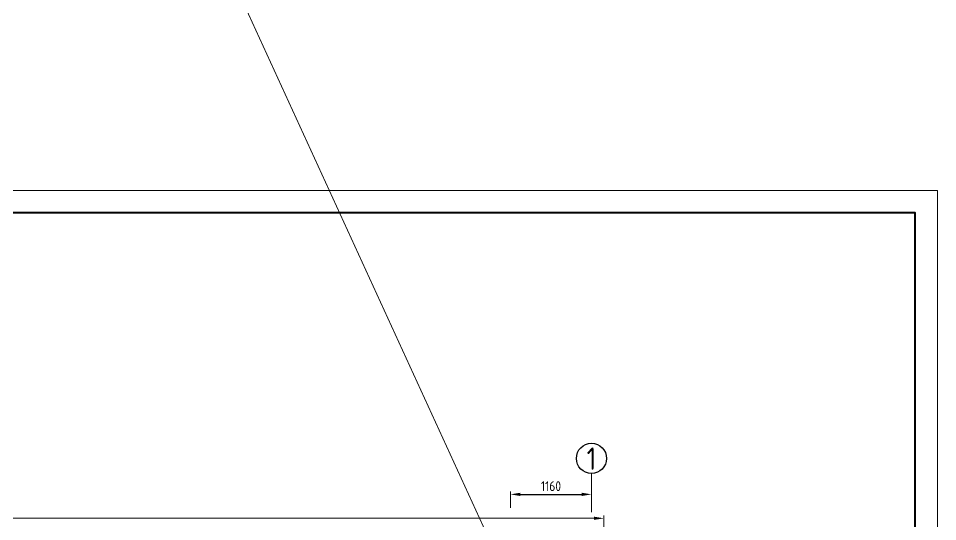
# Model space of a CAD drawing. Header units: millimetres. Extents: x 52110 to 400893, y -153728 to 31997.
# Drawn here: x 181498 to 194661, y -139464 to -132255 of the extents above; entities that cross this region are included whole.
import ezdxf
from ezdxf.enums import TextEntityAlignment as Align

# ---------------------------------------------------------------- set-up
doc = ezdxf.new("R2010")
doc.units = ezdxf.units.MM
doc.header["$LTSCALE"] = 500
doc.linetypes.add('CENTER', pattern=[2, 1.25, -0.25, 0.25, -0.25])
for name, color, linetype, lineweight in [('BIAOZHU', 3, 'Continuous', 25), ('SHI', 7, 'Continuous', 40), ('WEN', 3, 'Continuous', 20), ('XI', 2, 'Continuous', 20), ('ZHONG', 1, 'CENTER', 20)]:
    doc.layers.add(name, color=color, linetype=linetype, lineweight=lineweight)
doc.styles.add('GB', font='gbenor.shx', dxfattribs={"bigfont": 'gbcbig.shx'})
doc.dimstyles.new('ISO-25$0', dxfattribs={"dimscale": 40, "dimtxt": 3.5, "dimasz": 3.5, "dimexe": 1, "dimexo": 0.2, "dimgap": 1.2, "dimtad": 1, "dimtoh": 1, "dimdec": 1, "dimzin": 9, "dimdsep": 46, "dimtxsty": 'GB', "dimcen": 0, "dimclrd": 3, "dimclre": 3, "dimclrt": 256, "dimadec": 0, "dimazin": 2, "dimtfac": 1, "dimtdec": 1, "dimtix": 1, "dimtmove": 0, "dimatfit": 3, "dimldrblk": 'DOTSMALL', "dimfxl": 0, "dimlwd": -1, "dimlwe": 20, "dimarcsym": 0})

# ---------------------------------------------------------------- blocks, each defined once
blk = doc.blocks.new('*D364')
at = {"layer": 'BIAOZHU', "color": 3, "linetype": 'ByBlock', "lineweight": 20}
for p, q in [((188545, -139265), (188545, -139034)), ((189705, -139265), (189705, -139034))]:
    blk.add_line(p, q, dxfattribs=at)
at = {"layer": 'BIAOZHU', "color": 3}
blk.add_line((188685, -139074), (189565, -139074), dxfattribs=at)
for points in [[(188685, -139051), (188685, -139097), (188545, -139074)], [(189565, -139051), (189565, -139097), (189705, -139074)]]:
    blk.add_solid(points, dxfattribs=at)
at = {"layer": 'Defpoints', "color": 0}
for p in [(189705, -139074), (188545, -139273), (189705, -139273)]:
    blk.add_point(p, dxfattribs=at)
at = {"layer": 'BIAOZHU', "insert": (189125, -138956), "char_height": 140, "attachment_point": 5, "style": 'GB'}
blk.add_mtext('1160', dxfattribs=at)
blk = doc.blocks.new('_DotSmall')
at = {"color": 0, "linetype": 'ByBlock', "const_width": 0.5}
blk.add_lwpolyline([(-0.0625, 0, 1), (0.0625, 0, 1)], format="xyb", close=True, dxfattribs=at)
blk = doc.blocks.new('序号')
at = {"layer": 'BIAOZHU'}
blk.add_circle((0, -5.4), 5.4, dxfattribs=at)
at = {"layer": 'BIAOZHU', "style": 'GB', "flags": 8}
blk.add_attdef('序号', text='', height=8, dxfattribs=at).set_placement((0, -5.48), align=Align.MIDDLE)
blk = doc.blocks.new('*D381')
at = {"layer": 'Defpoints', "color": 0}
for p in [(189880, -139417), (189880, -139970), (168400, -141431)]:
    blk.add_point(p, dxfattribs=at)
at = {"layer": 'WEN', "color": 3, "linetype": 'ByBlock', "lineweight": 20}
for p, q in [((168400, -141423), (168400, -139377)), ((189880, -139962), (189880, -139377))]:
    blk.add_line(p, q, dxfattribs=at)
at = {"layer": 'WEN', "color": 3, "linetype": 'ByBlock'}
blk.add_line((168540, -139417), (189740, -139417), dxfattribs=at)
at = {"layer": 'WEN', "color": 3}
for points in [[(168540, -139393), (168540, -139440), (168400, -139417)], [(189740, -139393), (189740, -139440), (189880, -139417)]]:
    blk.add_solid(points, dxfattribs=at)
at = {"layer": 'WEN', "insert": (179140, -139294), "char_height": 140, "attachment_point": 5, "style": 'GB'}
blk.add_mtext('21480（砌体尺寸）', dxfattribs=at)

msp = doc.modelspace()

# ---------------------------------------------------------------- linework, layer by layer
at = {"layer": 'SHI'}
msp.add_lwpolyline([(163813.21724, -153407.79607), (194341.21724, -153407.79607), (194341.21724, -135039.79607), (163813.21724, -135039.79607)], close=True, dxfattribs=at)
at = {"layer": 'WEN'}
msp.add_line((161021.21724, -80327.36544), (194661.21724, -153727.79607), dxfattribs=at)
at = {"layer": 'XI'}
msp.add_lwpolyline([(163013.21724, -153727.79607), (194661.21724, -153727.79607), (194661.21724, -134719.79607), (163013.21724, -134719.79607)], close=True, dxfattribs=at)
at = {"layer": 'ZHONG'}
msp.add_line((189704.50201, -138774.44685), (189704.50201, -139328.11391), dxfattribs=at)

# ---------------------------------------------------------------- block references
at = {"layer": 'SHI', "xscale": 40, "yscale": 40, "zscale": 40}
msp.add_blockref('序号', (189704.50201, -138342.71885), dxfattribs=at).add_auto_attribs({'序号': '1'})

# ---------------------------------------------------------------- dimensions: what is measured, and where the dimension line sits
at = {"layer": 'BIAOZHU'}
dim = msp.add_linear_dim(base=(189704.50201, -139074.03675), p1=(188544.50201, -139273.12477), p2=(189704.50201, -139273.12477), dimstyle='ISO-25$0', dxfattribs=at)
dim.commit()
dim.dimension.update_dxf_attribs({"geometry": '*D364', "text_midpoint": (189124.50201, -138956.03675)})
at = {"layer": 'WEN'}
dim = msp.add_linear_dim(base=(189879.50201, -139416.52192), p1=(168399.50201, -141430.81033), p2=(189879.50201, -139969.99959), text='<>（砌体尺寸）', dimstyle='ISO-25$0', override={"dimatfit": 0, "dimfxl": 1.8}, dxfattribs=at)
dim.commit()
dim.dimension.update_dxf_attribs({"geometry": '*D381', "text_midpoint": (179139.50201, -139293.88957)})

doc.saveas('drawing.dxf')
